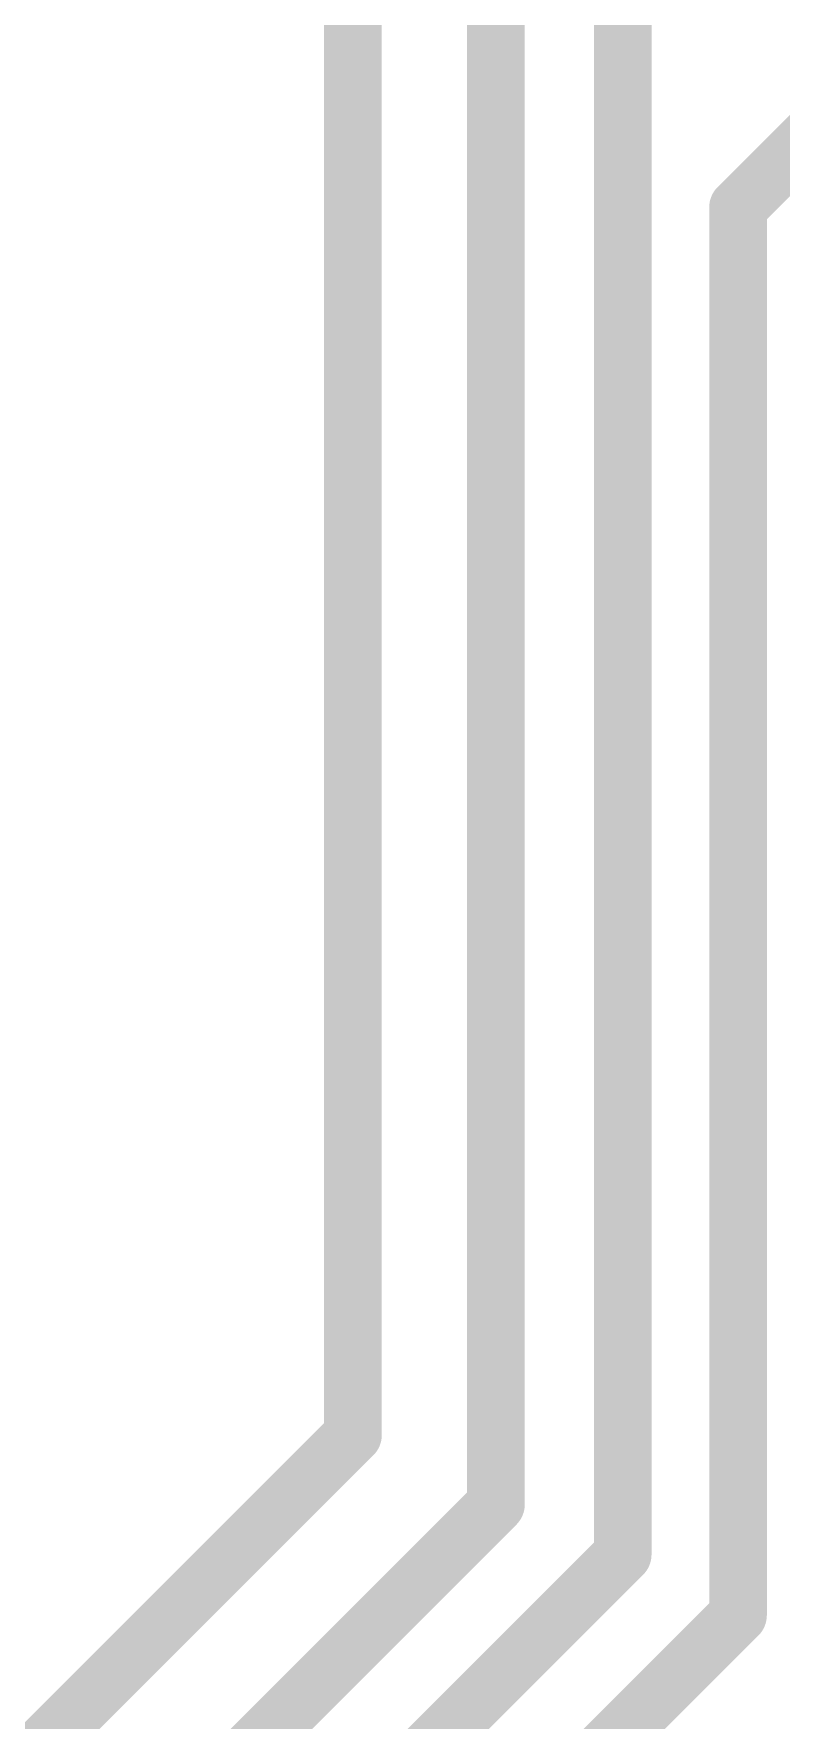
# Model space of a CAD drawing. Header units: inches. Extents: x -11 to 5379, y 0 to 5429.
# Drawn here: x 141.64 to 144.94, y 51.3 to 58.73 of the extents above; entities that cross this region are included whole.
import ezdxf

# ---------------------------------------------------------------- set-up
doc = ezdxf.new("R2010")
doc.units = ezdxf.units.IN
doc.layers.add('Bottom Layer', color=5, linetype='Continuous')

msp = doc.modelspace()

# ---------------------------------------------------------------- linework, layer by layer
at = {"layer": 'Bottom Layer'}
for points in [[(144.7466, 57.962, 0.254, 0.254, 0), (149.3653, 62.5807, 0.254, 0.254, 0)], [(143.0503, 52.5537, 0.254, 0.254, 0), (143.0503, 61.8732, 0.254, 0.254, 0)], [(143.6803, 52.248, 0.254, 0.254, 0), (143.6803, 61.4695, 0.254, 0.254, 0)], [(144.2386, 52.0272, 0.254, 0.254, 0), (144.2386, 61.2382, 0.254, 0.254, 0)], [(144.7466, 51.7596, 0.254, 0.254, 0), (144.7466, 57.962, 0.254, 0.254, 0)], [(139.4806, 48.984, 0.254, 0.254, 0), (143.0503, 52.5537, 0.254, 0.254, 0)], [(135.4777, 44.0455, 0.254, 0.254, 0), (143.6803, 52.248, 0.254, 0.254, 0)], [(135.6158, 43.4044, 0.254, 0.254, 0), (144.2386, 52.0272, 0.254, 0.254, 0)], [(135.8368, 42.8498, 0.254, 0.254, 0), (144.7466, 51.7596, 0.254, 0.254, 0)]]:
    msp.add_lwpolyline(points, format="xyseb", dxfattribs=at)
for points in [[(144.6831, 57.962, 0.127, 0.127, 1), (144.8101, 57.962, 0.127, 0.127, 1)], [(144.6831, 57.962, 0.127, 0.127, 1), (144.8101, 57.962, 0.127, 0.127, 1)], [(142.9868, 52.5537, 0.127, 0.127, 1), (143.1138, 52.5537, 0.127, 0.127, 1)], [(142.9868, 52.5537, 0.127, 0.127, 1), (143.1138, 52.5537, 0.127, 0.127, 1)], [(143.6168, 52.248, 0.127, 0.127, 1), (143.7438, 52.248, 0.127, 0.127, 1)], [(143.6168, 52.248, 0.127, 0.127, 1), (143.7438, 52.248, 0.127, 0.127, 1)], [(144.1751, 52.0272, 0.127, 0.127, 1), (144.3021, 52.0272, 0.127, 0.127, 1)], [(144.1751, 52.0272, 0.127, 0.127, 1), (144.3021, 52.0272, 0.127, 0.127, 1)], [(144.6831, 51.7596, 0.127, 0.127, 1), (144.8101, 51.7596, 0.127, 0.127, 1)], [(144.6831, 51.7596, 0.127, 0.127, 1), (144.8101, 51.7596, 0.127, 0.127, 1)]]:
    msp.add_lwpolyline(points, format="xyseb", close=True, dxfattribs=at)

doc.saveas('drawing.dxf')
